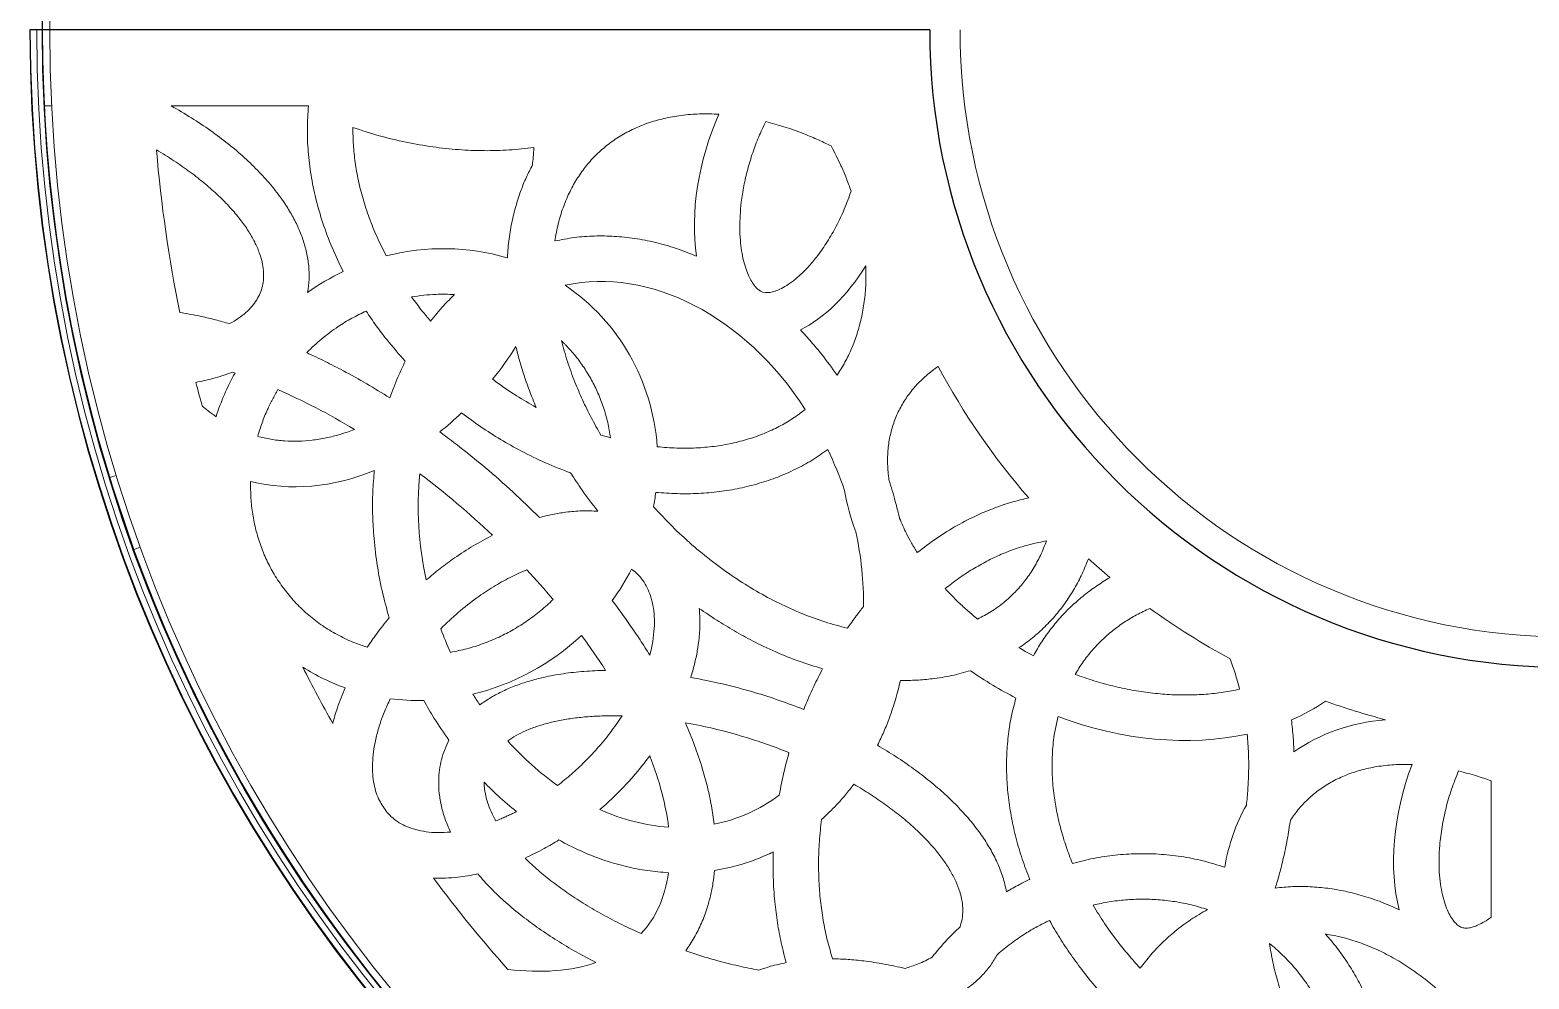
# Model space of a CAD drawing. Header units: millimetres. Extents: x -2045 to 3895, y -2116 to 2084.
# Drawn here: x -924 to 64, y -444 to 182 of the extents above; entities that cross this region are included whole.
import ezdxf

# ---------------------------------------------------------------- set-up
doc = ezdxf.new("R2010")
doc.units = ezdxf.units.MM

msp = doc.modelspace()

# ---------------------------------------------------------------- linework, layer by layer
at = {"color": 7, "linetype": 'Continuous'}
msp.add_line((-331.29, 181.81), (-924.29, 181.81), dxfattribs=at)
at = {"color": 7, "linetype": 'Continuous', "lineweight": 15}
for p, q in [((-915.04, 131.81), (-910.04, 131.81)), ((-740.72, 131.81), (-831.14, 131.81)), ((-867.26, -111.65), (-871.81, -113.18)), ((-871.81, -113.18), (-855.92, -160.59)), ((-855.92, -160.59), (-851.39, -159.07)), ((38.71, -402.84), (38.71, -312.97))]:
    msp.add_line(p, q, dxfattribs=at)
for centre, radius, start, end in [((88.71, 181.81), 1000, 90, 180), ((88.71, 181.81), 1013, 180, 270), ((88.71, 181.81), 1008.5, 180, 270), ((88.71, 181.81), 1005, 180, 270), ((88.71, 181.81), 1000, 180, 270), ((88.71, 181.81), 400, 180, 270), ((88.71, 181.81), 933, 184.85627, 191.50532), ((-438.53, 25.76), 16.94, 260.45301, 282.16893), ((88.71, 181.81), 470, 208.14158, 221.00209), ((88.71, 181.81), 933, 194.41033, 195.39373), ((88.71, 181.81), 470, 227.84941, 230.14934), ((88.71, 181.81), 470, 234.19122, 241.80057), ((88.71, 181.81), 933, 206.7475, 209.3238), ((88.71, 181.81), 470, 250.21352, 255.24963), ((88.71, 181.81), 933, 212.97399, 213.55041), ((88.71, 181.81), 933, 216.79414, 221.56258)]:
    msp.add_arc(centre, radius, start, end, dxfattribs=at)
at = {"color": 7, "linetype": 'Continuous'}
for centre, radius, start, end in [((89.51, 181.02), 1005.79, 162.89744, 179.95518), ((88.71, 181.81), 1013, 180, 270), ((89.51, 182.61), 1013.79, 180.04482, 269.95518), ((89.51, 182.61), 1005.79, 180.04482, 250.04886), ((88.71, 181.81), 420, 180, 270)]:
    msp.add_arc(centre, radius, start, end, dxfattribs=at)
at = {"color": 7, "linetype": 'Continuous', "lineweight": 15}
for centre, major_axis, ratio, start_param, end_param in [((-415.58, 88.07), (-35.06, -107.53), 0.572575, 4.53981, 5.426585), ((-659.7, -111.16), (110.2, 106.16), 0.947335, 0.49104, 1.032036), ((-659.7, -111.16), (110.2, 106.16), 0.947335, 1.231865, 1.409934), ((-521.7, -163.81), (64.81, -173.02), 0.761179, 1.853155, 3.031218), ((-415.58, 88.07), (-35.06, -107.53), 0.572575, 0.504408, 1.155714), ((-659.7, -111.16), (110.2, 106.16), 0.947335, 5.612984, 6.482634), ((-723.62, 83.04), (-63.56, -196.43), 0.757149, 1.104041, 1.236561), ((-659.7, -111.16), (110.2, 106.16), 0.947335, 1.881641, 2.08901), ((-723.84, -234.98), (-203.61, 177.33), 0.489962, 5.415227, 5.423344), ((-723.84, -234.98), (-203.61, 177.33), 0.489962, 5.055158, 5.283603), ((-723.62, 83.04), (-63.56, -196.43), 0.757149, 0.847749, 0.948765), ((-521.7, -163.81), (64.81, -173.02), 0.761179, 1.529384, 1.687555), ((-723.62, 83.04), (-63.56, -196.43), 0.757149, 0.05542, 0.567013), ((-521.7, -163.81), (64.81, -173.02), 0.761179, 4.134086, 4.5278), ((-723.84, -234.98), (-203.61, 177.33), 0.489962, 4.624465, 4.857939), ((-659.7, -111.16), (110.2, 106.16), 0.947335, 5.346587, 5.410739), ((-206.68, -137.88), (-173.05, 79.56), 0.724711, 0.456114, 0.638976), ((-521.7, -163.81), (64.81, -173.02), 0.761179, 1.100971, 1.376572), ((-723.84, -234.98), (-203.61, 177.33), 0.489962, 4.405249, 4.505019), ((-659.7, -111.16), (110.2, 106.16), 0.947335, 4.898085, 5.058108), ((-521.7, -163.81), (64.81, -173.02), 0.761179, 4.709998, 4.801107), ((-659.7, -111.16), (110.2, 106.16), 0.947335, 4.156784, 4.697451), ((-723.84, -234.98), (-203.61, 177.33), 0.489962, 4.174516, 4.287729), ((-659.7, -111.16), (110.2, 106.16), 0.947335, 3.368509, 3.581647), ((-206.68, -137.88), (-173.05, 79.56), 0.724711, 1.326907, 1.51171), ((-521.7, -163.81), (64.81, -173.02), 0.761179, 4.971672, 5.017844), ((-659.7, -111.16), (110.2, 106.16), 0.947335, 3.789924, 3.938964), ((-206.68, -137.88), (-173.05, 79.56), 0.724711, 2.566406, 2.736279), ((-206.68, -137.88), (-173.05, 79.56), 0.724711, 1.671137, 2.375155), ((47.18, -463.82), (148.8, -161.46), 0.694421, 2.649301, 3.053765), ((-521.7, -163.81), (64.81, -173.02), 0.761179, 5.185656, 5.443017), ((-723.84, -234.98), (-203.61, 177.33), 0.489962, 3.637569, 3.893168), ((45.25, -330.61), (-35.06, -107.53), 0.572575, 4.634179, 5.560096), ((-521.7, -163.81), (64.81, -173.02), 0.761179, 6.160952, 6.496563), ((-521.7, -163.81), (64.81, -173.02), 0.761179, 5.641329, 5.950808), ((47.18, -463.82), (148.8, -161.46), 0.694421, 3.362193, 3.631227), ((-723.84, -234.98), (-203.61, 177.33), 0.489962, 3.127961, 3.450953), ((-723.84, -234.98), (-203.61, 177.33), 0.489962, 2.517479, 2.867953)]:
    msp.add_ellipse(centre, major_axis=major_axis, ratio=ratio, start_param=start_param, end_param=end_param, dxfattribs=at)
for points, knots in [([(-831.14, 131.81), (-826.69, 129.22), (-817.9, 124.1), (-805.4, 115.72), (-793.72, 106.99), (-782.97, 97.89), (-773.21, 88.46), (-764.51, 78.74), (-757.46, 69.39), (-751.91, 60.53), (-747.64, 52.27), (-744.25, 43.81), (-741.81, 35.19), (-740.43, 26.43), (-740.1, 17.6), (-740.92, 11.8), (-741.33, 8.9)], [0, 0, 0, 0, 0.095753, 0.188967, 0.279307, 0.366522, 0.450491, 0.531182, 0.608745, 0.667694, 0.725116, 0.781308, 0.836596, 0.89129, 0.945698, 1, 1, 1, 1]), ([(-740.72, 131.81), (-741.06, 126.84), (-741.75, 116.79), (-741.09, 101.53), (-739.22, 86.11), (-735.99, 70.36), (-731.37, 54.38), (-725.41, 38.26), (-720.43, 27.85), (-717.91, 22.6)], [0, 0, 0, 0, 0.1323849, 0.2671876, 0.4045155, 0.5444052, 0.6936658, 0.8455919, 1, 1, 1, 1]), ([(-578.39, 42.81), (-577.72, 46.56), (-576.4, 53.93), (-573.18, 64.47), (-569.12, 74.27), (-564.2, 83.3), (-558.45, 91.53), (-551.92, 98.95), (-544.61, 105.54), (-536.42, 111.39), (-527.31, 116.43), (-517.27, 120.56), (-506.47, 123.68), (-494.95, 125.72), (-482.77, 126.73), (-474.46, 126.45), (-470.22, 126.31)], [0, 0, 0, 0, 0.075371, 0.147729, 0.217398, 0.284843, 0.35062, 0.415387, 0.479853, 0.544752, 0.613964, 0.685157, 0.758945, 0.835806, 0.916095, 1, 1, 1, 1]), ([(-439.34, 121.49), (-440.93, 118.14), (-444.15, 111.39), (-448.09, 100.84), (-451.36, 90.05), (-453.86, 79.18), (-455.47, 69.02), (-456.3, 59.74), (-456.52, 51.43), (-456.2, 43.63), (-455.36, 36.46), (-454.14, 29.99), (-452.89, 26.01), (-452.3, 24.13)], [0, 0, 0, 0, 0.110637, 0.223119, 0.335845, 0.447321, 0.555901, 0.642666, 0.725531, 0.803928, 0.875577, 0.941042, 1, 1, 1, 1]), ([(-439.34, 121.49), (-435.33, 120.4), (-427.2, 118.21), (-416.03, 114.2), (-405.65, 109.93), (-399.39, 106.92), (-396.22, 105.4)], [0, 0, 0, 0, 0.269978, 0.548036, 0.771843, 1, 1, 1, 1]), ([(-711.46, 117.58), (-711.42, 113.78), (-711.33, 106.06), (-710.05, 94.38), (-707.94, 82.51), (-704.85, 70.31), (-700.75, 57.87), (-695.68, 45.25), (-691.56, 37.06), (-689.49, 32.92)], [0, 0, 0, 0, 0.12913, 0.261929, 0.398394, 0.53844, 0.688853, 0.842802, 1, 1, 1, 1]), ([(-592.19, 104.41), (-597.61, 103.78), (-608.52, 102.51), (-625.12, 102.12), (-641.91, 102.79), (-659.07, 104.64), (-676.52, 107.71), (-694.15, 111.93), (-705.68, 115.69), (-711.46, 117.58)], [0, 0, 0, 0, 0.1351171, 0.2720956, 0.4108265, 0.5511491, 0.6996363, 0.8493613, 1, 1, 1, 1]), ([(-840.94, 102.83), (-837.06, 100.47), (-829.46, 95.84), (-818.76, 88.35), (-808.95, 80.68), (-800.13, 72.87), (-792.41, 65.05), (-785.84, 57.32), (-780.43, 49.75), (-776.18, 42.39), (-773.15, 35.51), (-771.25, 29.18), (-770.32, 23.44), (-770.23, 18.06), (-770.96, 13.02), (-772.47, 8.28), (-774.8, 3.79), (-777.96, -0.5), (-782.02, -4.56), (-786.99, -8.41), (-790.8, -10.56), (-792.79, -11.69)], [0, 0, 0, 0, 0.088479, 0.173495, 0.254544, 0.331181, 0.403009, 0.468571, 0.528973, 0.584117, 0.634051, 0.675166, 0.712628, 0.747125, 0.779646, 0.811406, 0.843734, 0.877882, 0.914865, 0.955416, 1, 1, 1, 1]), ([(-592.19, 104.41), (-592.32, 102.26), (-592.55, 98.41), (-592.93, 94.57), (-593.1, 92.87)], [0, 0, 0, 0, 0.558599, 1, 1, 1, 1]), ([(-383.08, 75.65), (-384.1, 78.46), (-386.16, 84.11), (-390.42, 94.09), (-394.01, 101.1), (-396.22, 105.4)], [0, 0, 0, 0, 0.274935, 0.553945, 1, 1, 1, 1]), ([(-609.66, 31.83), (-609.34, 35.94), (-608.71, 44.1), (-606.61, 56.08), (-603.9, 66.84), (-600.68, 76.39), (-597.24, 84.84), (-594.47, 90.2), (-593.1, 92.87)], [0, 0, 0, 0, 0.194223, 0.384604, 0.57143, 0.715974, 0.858755, 1, 1, 1, 1]), ([(-434.96, 9.2), (-433.73, 9.59), (-430.9, 10.47), (-426.47, 12.8), (-421.45, 16.18), (-416.06, 20.75), (-410.5, 26.43), (-404.56, 33.64), (-398.52, 42.4), (-392.65, 52.69), (-387.35, 63.83), (-384.51, 71.69), (-383.08, 75.65)], [0, 0, 0, 0, 0.0446391, 0.1020013, 0.1718189, 0.2532347, 0.345113, 0.4461052, 0.5748867, 0.7118236, 0.8544179, 1, 1, 1, 1]), ([(-578.39, 42.81), (-574.09, 43.63), (-565.48, 45.29), (-552.31, 46.22), (-539.06, 46.03), (-525.58, 44.62), (-511.99, 41.95), (-498.32, 38.09), (-489.5, 34.57), (-485.07, 32.8)], [0, 0, 0, 0, 0.1376446, 0.275773, 0.4144961, 0.5540762, 0.7013692, 0.8499687, 1, 1, 1, 1]), ([(-609.94, 31.69), (-609.89, 31.72), (-609.8, 31.76), (-609.71, 31.81), (-609.66, 31.83)], [0, 0, 0, 0, 0.560095, 1, 1, 1, 1]), ([(-452.3, 24.13), (-451.73, 22.61), (-450.68, 19.82), (-448.68, 16.03), (-446.62, 13.04), (-444.59, 10.94), (-442.89, 9.67), (-441.81, 9.24), (-441.34, 9.05)], [0, 0, 0, 0, 0.253391, 0.466281, 0.670356, 0.818499, 0.921844, 1, 1, 1, 1]), ([(-392.33, -45.6), (-390.55, -42.8), (-386.97, -37.17), (-382.61, -28.03), (-379, -18.4), (-376.19, -8.08), (-374.25, 2.89), (-373.19, 14.48), (-373.31, 22.34), (-373.38, 26.33)], [0, 0, 0, 0, 0.131516, 0.264791, 0.400493, 0.539252, 0.688416, 0.841894, 1, 1, 1, 1]), ([(-672.74, 5.87), (-670.1, 6.29), (-664.83, 7.11), (-655.36, 7.85), (-648.56, 7.64), (-644.41, 7.52)], [0, 0, 0, 0, 0.282237, 0.5627856, 1, 1, 1, 1]), ([(-672.74, 5.87), (-670.51, 2.84), (-666.51, -2.6), (-662.17, -7.77), (-660.26, -10.06)], [0, 0, 0, 0, 0.558341, 1, 1, 1, 1]), ([(-660.26, -10.06), (-657.47, -6.6), (-652.52, -0.45), (-646.88, 5.09), (-644.41, 7.52)], [0, 0, 0, 0, 0.561462, 1, 1, 1, 1]), ([(-792.79, -11.69), (-795.88, -10.83), (-802, -9.12), (-812.9, -6.53), (-820.77, -5.13), (-825.54, -4.28)], [0, 0, 0, 0, 0.286378, 0.567786, 1, 1, 1, 1]), ([(-741.91, -30.78), (-738.66, -27.67), (-732.16, -21.46), (-722.05, -14.06), (-712.25, -8.01), (-705.92, -4.96), (-702.76, -3.44)], [0, 0, 0, 0, 0.280891, 0.561364, 0.7811, 1, 1, 1, 1]), ([(-702.76, -3.44), (-700.57, -6.66), (-696.16, -13.11), (-687.68, -24.25), (-681.01, -31.85), (-676.93, -36.5)], [0, 0, 0, 0, 0.278087, 0.557824, 1, 1, 1, 1]), ([(-416.52, -15.78), (-414.1, -18.39), (-409.25, -23.64), (-401.05, -33.49), (-395.65, -41), (-392.33, -45.6)], [0, 0, 0, 0, 0.277949, 0.557587, 1, 1, 1, 1]), ([(-590.71, -66.85), (-592.23, -63.14), (-595.24, -55.77), (-598.82, -45.34), (-601.75, -35.71), (-603.24, -29.8), (-603.98, -26.86)], [0, 0, 0, 0, 0.2849, 0.566114, 0.784325, 1, 1, 1, 1]), ([(-574.06, -22.86), (-573.5, -23.4), (-572.5, -24.37), (-571.53, -25.37), (-571.1, -25.81)], [0, 0, 0, 0, 0.560027, 1, 1, 1, 1]), ([(-548.02, -85.08), (-550.18, -81.27), (-554.47, -73.71), (-560.14, -62.08), (-565.43, -49.74), (-570.22, -36.71), (-572.79, -27.43), (-574.06, -22.86)], [0, 0, 0, 0, 0.194152, 0.385354, 0.573162, 0.789552, 1, 1, 1, 1]), ([(-571.1, -25.81), (-568.95, -28.16), (-564.65, -32.86), (-559.02, -40.62), (-554.03, -48.83), (-549.71, -57.63), (-546.14, -66.98), (-543.31, -76.82), (-542.19, -83.56), (-541.63, -86.95)], [0, 0, 0, 0, 0.138428, 0.277031, 0.416075, 0.555689, 0.702761, 0.850823, 1, 1, 1, 1]), ([(-687.09, -60.58), (-692.16, -57.46), (-702.22, -51.27), (-716.52, -43.34), (-729.72, -36.5), (-737.87, -32.68), (-741.91, -30.78)], [0, 0, 0, 0, 0.286027, 0.5676755, 0.7855113, 1, 1, 1, 1]), ([(-687.09, -60.58), (-685.41, -55.97), (-682.43, -47.77), (-678.6, -39.93), (-676.93, -36.5)], [0, 0, 0, 0, 0.5623981, 1, 1, 1, 1]), ([(-790.88, -43.67), (-793.01, -44.44), (-797.33, -46), (-805.33, -48.34), (-811.27, -49.6), (-814.93, -50.38)], [0, 0, 0, 0, 0.272335, 0.550472, 1, 1, 1, 1]), ([(-619.41, -48.32), (-616.82, -50.22), (-611.64, -53.99), (-602.14, -60.29), (-595.04, -64.36), (-590.71, -66.85)], [0, 0, 0, 0, 0.281581, 0.562115, 1, 1, 1, 1]), ([(-358.17, -114.61), (-358.55, -111.16), (-359.3, -104.42), (-358.92, -94.46), (-357.45, -85), (-354.83, -76.06), (-351.14, -67.67), (-346.39, -59.83), (-340.58, -52.55), (-333.72, -45.74), (-328.43, -41.85), (-325.73, -39.86)], [0, 0, 0, 0, 0.120843, 0.235779, 0.346096, 0.453373, 0.559461, 0.664344, 0.771736, 0.883175, 1, 1, 1, 1]), ([(-774.22, -85.96), (-773.3, -82.98), (-771.46, -76.99), (-768.1, -68.92), (-764.57, -61.62), (-762.08, -57.33), (-760.84, -55.18)], [0, 0, 0, 0, 0.278072, 0.5578, 0.778559, 1, 1, 1, 1]), ([(-801.66, -73.05), (-803.41, -71.79), (-806.57, -69.52), (-809.51, -66.98), (-810.82, -65.85)], [0, 0, 0, 0, 0.555904, 1, 1, 1, 1]), ([(-510.86, -92.81), (-506.58, -93.17), (-498.14, -93.88), (-485.61, -93.75), (-473.48, -92.73), (-461.82, -90.75), (-450.76, -87.88), (-440.35, -84.18), (-430.64, -79.67), (-421.54, -74.44), (-416.02, -70.29), (-413.28, -68.23)], [0, 0, 0, 0, 0.124806, 0.24616, 0.364011, 0.478431, 0.589533, 0.695678, 0.799177, 0.900453, 1, 1, 1, 1]), ([(-639.79, -70.52), (-635.62, -73.61), (-627.28, -79.77), (-614.2, -88.1), (-599.98, -96.11), (-584.62, -103.62), (-573.47, -107.91), (-567.93, -110.05)], [0, 0, 0, 0, 0.189157, 0.37755, 0.564831, 0.783667, 1, 1, 1, 1]), ([(-710.45, -81.42), (-713.56, -82.55), (-719.68, -84.77), (-729.01, -87.1), (-738.2, -88.63), (-747.37, -89.31), (-756.47, -89.11), (-765.5, -88.09), (-771.33, -86.67), (-774.22, -85.96)], [0, 0, 0, 0, 0.15261, 0.300161, 0.443062, 0.58186, 0.723644, 0.862662, 1, 1, 1, 1]), ([(-588.52, -139.38), (-594.31, -133.74), (-605.9, -122.45), (-622.87, -107.61), (-638.95, -94.43), (-649.1, -86.81), (-654.17, -83.01)], [0, 0, 0, 0, 0.279834, 0.560475, 0.780703, 1, 1, 1, 1]), ([(-548.02, -85.08), (-546.83, -85.45), (-544.71, -86.09), (-542.57, -86.69), (-541.63, -86.95)], [0, 0, 0, 0, 0.561225, 1, 1, 1, 1]), ([(-511.82, -122.86), (-507.09, -123.22), (-497.71, -123.92), (-483.71, -123.71), (-470, -122.54), (-456.64, -120.33), (-443.78, -117.13), (-431.47, -112.95), (-419.81, -107.83), (-408.71, -101.83), (-401.86, -97.05), (-398.45, -94.67)], [0, 0, 0, 0, 0.119012, 0.236067, 0.351184, 0.464424, 0.575892, 0.683789, 0.790293, 0.895617, 1, 1, 1, 1]), ([(-687.56, -205.56), (-689.21, -199.58), (-692.49, -187.65), (-695.82, -169.44), (-697.79, -152.47), (-698.56, -136.83), (-698.49, -122.6), (-697.73, -113.18), (-697.35, -108.5)], [0, 0, 0, 0, 0.189396, 0.377944, 0.565244, 0.711333, 0.85629, 1, 1, 1, 1]), ([(-701.95, -224.94), (-705.59, -223.69), (-712.85, -221.21), (-723.14, -216.09), (-732.81, -210.04), (-741.76, -203.02), (-749.91, -195.1), (-757.17, -186.37), (-763.32, -177.16), (-768.38, -167.63), (-772.41, -157.89), (-775.51, -147.75), (-777.65, -137.29), (-778.88, -126.58), (-778.86, -119.37), (-778.85, -115.75)], [0, 0, 0, 0, 0.080326, 0.160086, 0.239416, 0.318448, 0.397352, 0.476281, 0.555406, 0.628245, 0.701483, 0.775214, 0.849512, 0.924429, 1, 1, 1, 1]), ([(-550.08, -135.28), (-553.59, -130.68), (-559.83, -122.47), (-565.46, -113.83), (-567.93, -110.05)], [0, 0, 0, 0, 0.56147, 1, 1, 1, 1]), ([(-358.17, -114.61), (-356.7, -119.32), (-354.07, -127.72), (-352.06, -136.28), (-351.18, -140.05)], [0, 0, 0, 0, 0.560517, 1, 1, 1, 1]), ([(-339.49, -162.56), (-335.24, -159.3), (-326.81, -152.85), (-313.37, -144.57), (-300.56, -138), (-288.5, -133), (-277.34, -129.22), (-269.76, -127.43), (-265.99, -126.55)], [0, 0, 0, 0, 0.19452, 0.385345, 0.572488, 0.71704, 0.859495, 1, 1, 1, 1]), ([(-550.08, -135.28), (-553.56, -135.15), (-560.62, -134.87), (-570.57, -135.77), (-579.93, -137.26), (-585.64, -138.67), (-588.52, -139.38)], [0, 0, 0, 0, 0.268647, 0.545974, 0.770209, 1, 1, 1, 1]), ([(-385.53, -212.35), (-390.51, -211.05), (-400.66, -208.4), (-415.68, -202.83), (-430.76, -196.05), (-445.72, -188), (-460.36, -178.82), (-474.55, -168.6), (-488.16, -157.43), (-501.23, -145.39), (-509.33, -136.71), (-513.39, -132.35)], [0, 0, 0, 0, 0.100885, 0.205523, 0.313593, 0.424692, 0.538371, 0.652049, 0.767232, 0.883396, 1, 1, 1, 1]), ([(-339.49, -162.56), (-340.78, -160.47), (-343.32, -156.34), (-347.34, -148.89), (-349.74, -143.37), (-351.18, -140.05)], [0, 0, 0, 0, 0.289833, 0.572161, 1, 1, 1, 1]), ([(-619.42, -151.17), (-623.69, -153.41), (-632.31, -157.94), (-643.75, -165.4), (-654.05, -172.94), (-660.05, -178.01), (-663.06, -180.55)], [0, 0, 0, 0, 0.274132, 0.553622, 0.776014, 1, 1, 1, 1]), ([(-321.15, -186.3), (-318.17, -183.99), (-312.29, -179.43), (-303.04, -173.4), (-293.69, -168.11), (-284.09, -163.55), (-274.29, -159.78), (-264.34, -156.77), (-257.64, -155.5), (-254.34, -154.87)], [0, 0, 0, 0, 0.151438, 0.299164, 0.443096, 0.58321, 0.725999, 0.864833, 1, 1, 1, 1]), ([(-254.34, -154.87), (-255.6, -158.1), (-258.08, -164.45), (-262.95, -173.32), (-268.55, -181.43), (-275.03, -188.88), (-282.4, -195.59), (-290.65, -201.59), (-296.69, -204.76), (-299.74, -206.36)], [0, 0, 0, 0, 0.147481, 0.290295, 0.42963, 0.566782, 0.709711, 0.853561, 1, 1, 1, 1]), ([(-226.7, -166.64), (-228.04, -169.99), (-230.7, -176.67), (-235.71, -186.16), (-241.41, -195.12), (-247.94, -203.61), (-255.31, -211.55), (-263.48, -218.92), (-269.46, -223.14), (-272.46, -225.25)], [0, 0, 0, 0, 0.143414, 0.285045, 0.425257, 0.564453, 0.709634, 0.854651, 1, 1, 1, 1]), ([(-596.9, -173.86), (-600.59, -175.5), (-608.13, -178.84), (-619.07, -185.08), (-630.51, -192.71), (-642.21, -201.82), (-649.76, -209.08), (-653.56, -212.73)], [0, 0, 0, 0, 0.175237, 0.35765, 0.545575, 0.771696, 1, 1, 1, 1]), ([(-515.76, -230.15), (-515.05, -227.13), (-513.68, -221.31), (-512.74, -212.74), (-512.68, -204.83), (-513.5, -197.64), (-515.08, -191.28), (-517.34, -185.72), (-520.2, -180.94), (-523.62, -176.76), (-526.36, -174.53), (-527.73, -173.41)], [0, 0, 0, 0, 0.151189, 0.29113, 0.419524, 0.536489, 0.642837, 0.7385, 0.827819, 0.913796, 1, 1, 1, 1]), ([(-299.74, -206.36), (-301.89, -204.58), (-306.15, -201.04), (-313.38, -194.43), (-318.21, -189.37), (-321.15, -186.3)], [0, 0, 0, 0, 0.285178, 0.566572, 1, 1, 1, 1]), ([(-212.46, -179.01), (-215.4, -180.8), (-221.27, -184.36), (-229.52, -190.5), (-237.27, -197.17), (-244.57, -204.53), (-251.35, -212.57), (-257.62, -221.25), (-261.19, -227.43), (-262.97, -230.53)], [0, 0, 0, 0, 0.14135, 0.281818, 0.421655, 0.561119, 0.707114, 0.853306, 1, 1, 1, 1]), ([(-579.47, -193.49), (-582.14, -195.97), (-587.47, -200.92), (-596.22, -207.47), (-605.41, -213.3), (-615.19, -218.39), (-625.47, -222.65), (-636.18, -226.09), (-643.5, -227.55), (-647.14, -228.28)], [0, 0, 0, 0, 0.141444, 0.282687, 0.423592, 0.563951, 0.710278, 0.855654, 1, 1, 1, 1]), ([(-515.76, -230.15), (-517.9, -226.76), (-522.19, -219.93), (-530.35, -207.87), (-536.64, -199.38), (-540.51, -194.16)], [0, 0, 0, 0, 0.274923, 0.553937, 1, 1, 1, 1]), ([(-687.56, -205.56), (-690.42, -209.08), (-695.48, -215.34), (-699.98, -222.02), (-701.95, -224.94)], [0, 0, 0, 0, 0.562896, 1, 1, 1, 1]), ([(-488.79, -244.81), (-487.93, -241.91), (-486.21, -236.17), (-484.38, -227.47), (-483.12, -218.41), (-482.54, -209.01), (-482.96, -202.5), (-483.17, -199.3)], [0, 0, 0, 0, 0.19703, 0.389242, 0.576629, 0.791402, 1, 1, 1, 1]), ([(-401.84, -239.1), (-407.04, -237.52), (-417.54, -234.31), (-432.97, -228.07), (-447.17, -221.32), (-460.1, -214.24), (-471.81, -207.13), (-479.37, -201.92), (-483.17, -199.3)], [0, 0, 0, 0, 0.179056, 0.361973, 0.548464, 0.697273, 0.847862, 1, 1, 1, 1]), ([(-385.53, -212.35), (-383.61, -209.64), (-380.2, -204.83), (-376.54, -200.19), (-374.94, -198.16)], [0, 0, 0, 0, 0.561599, 1, 1, 1, 1]), ([(-186.28, -199.34), (-189.2, -200.71), (-194.99, -203.42), (-203.14, -208.36), (-210.73, -213.86), (-217.83, -220.06), (-224.38, -226.97), (-230.39, -234.55), (-233.77, -240.05), (-235.46, -242.8)], [0, 0, 0, 0, 0.145009, 0.287272, 0.427384, 0.56599, 0.710377, 0.854763, 1, 1, 1, 1]), ([(-262.97, -230.53), (-264.76, -229.57), (-267.95, -227.87), (-271.08, -226.05), (-272.46, -225.25)], [0, 0, 0, 0, 0.5605709, 1, 1, 1, 1]), ([(-133.38, -232.4), (-132.05, -236.07), (-129.64, -242.7), (-127.84, -249.52), (-127.04, -252.55)], [0, 0, 0, 0, 0.554362, 1, 1, 1, 1]), ([(-627.82, -262.89), (-625.4, -261.22), (-620.53, -257.85), (-612.54, -253.69), (-604.07, -250.09), (-595.1, -247.09), (-584.66, -244.37), (-572.63, -242.17), (-558.99, -240.62), (-549.66, -240.3), (-544.91, -240.15)], [0, 0, 0, 0, 0.100781, 0.203535, 0.308774, 0.416941, 0.528363, 0.67949, 0.836728, 1, 1, 1, 1]), ([(-488.79, -244.81), (-481.77, -246.16), (-467.63, -248.87), (-448.19, -254.14), (-430.37, -259.8), (-419.67, -263.88), (-414.33, -265.93)], [0, 0, 0, 0, 0.2765012, 0.5570536, 0.7786865, 1, 1, 1, 1]), ([(-414.33, -265.93), (-412.18, -260.82), (-408.36, -251.72), (-403.83, -242.95), (-401.84, -239.1)], [0, 0, 0, 0, 0.561049, 1, 1, 1, 1]), ([(-350.56, -246.82), (-351.59, -250.98), (-353.65, -259.27), (-357.44, -270.52), (-361.42, -280.61), (-364.26, -286.57), (-365.68, -289.53)], [0, 0, 0, 0, 0.283488, 0.564212, 0.782901, 1, 1, 1, 1]), ([(-304.42, -240.36), (-308.52, -241.52), (-316.79, -243.84), (-328.73, -245.72), (-340.02, -246.74), (-347.03, -246.79), (-350.56, -246.82)], [0, 0, 0, 0, 0.272907, 0.550997, 0.773581, 1, 1, 1, 1]), ([(-127.04, -252.55), (-130.63, -253.29), (-137.96, -254.78), (-149.34, -256.01), (-161.15, -256.52), (-173.33, -256.22), (-185.71, -255.11), (-198.19, -253.21), (-210.67, -250.53), (-223.16, -247.13), (-231.35, -244.25), (-235.46, -242.8)], [0, 0, 0, 0, 0.099746, 0.203371, 0.310563, 0.421049, 0.534451, 0.648266, 0.764102, 0.881491, 1, 1, 1, 1]), ([(-716.56, -251.68), (-718.37, -256.03), (-721.56, -263.68), (-723.78, -271.66), (-724.74, -275.12)], [0, 0, 0, 0, 0.567511, 1, 1, 1, 1]), ([(-686.81, -258.83), (-688.21, -261.85), (-690.95, -267.75), (-694.12, -276.71), (-696.48, -285.37), (-697.97, -293.64), (-698.63, -301.38), (-698.51, -308.52), (-697.67, -314.97), (-696.24, -320.8), (-694.72, -324.3), (-694, -325.98)], [0, 0, 0, 0, 0.143392, 0.279903, 0.408774, 0.529424, 0.641395, 0.742831, 0.835909, 0.921297, 1, 1, 1, 1]), ([(-648.15, -286.17), (-651.45, -281.43), (-657.34, -272.95), (-662.47, -263.98), (-664.73, -260.03)], [0, 0, 0, 0, 0.558639, 1, 1, 1, 1]), ([(-274.46, -258.37), (-275.56, -262.51), (-277.77, -270.86), (-279.73, -283.77), (-280.72, -296.98), (-280.65, -310.43), (-279.55, -323.98), (-277.46, -337.55), (-274.39, -351.07), (-270.43, -364.59), (-267.05, -373.42), (-265.35, -377.86)], [0, 0, 0, 0, 0.105319, 0.212077, 0.320438, 0.430529, 0.542437, 0.654161, 0.767688, 0.882989, 1, 1, 1, 1]), ([(-609.39, -286.58), (-607.6, -285.39), (-603.86, -282.91), (-597.51, -279.83), (-590.37, -277.06), (-582.45, -274.72), (-573.86, -272.83), (-564.66, -271.42), (-554.92, -270.5), (-544.66, -270.04), (-537.65, -270.15), (-534.08, -270.21)], [0, 0, 0, 0, 0.082198, 0.172033, 0.2697, 0.375188, 0.488327, 0.606609, 0.731621, 0.862916, 1, 1, 1, 1]), ([(-576.54, -316.01), (-573.47, -313.56), (-567.33, -308.63), (-558.7, -300.53), (-550.11, -291.46), (-541.75, -281.43), (-536.61, -273.92), (-534.08, -270.21)], [0, 0, 0, 0, 0.187818, 0.376698, 0.565212, 0.784986, 1, 1, 1, 1]), ([(-492.29, -274.66), (-485.87, -275.92), (-472.92, -278.47), (-455.1, -283.39), (-438.75, -288.66), (-428.94, -292.45), (-424.05, -294.35)], [0, 0, 0, 0, 0.275826, 0.556616, 0.778594, 1, 1, 1, 1]), ([(-473.44, -341.56), (-473.97, -337.48), (-475.05, -329.23), (-477.72, -316.87), (-481.35, -303.6), (-486.11, -289.43), (-490.21, -279.63), (-492.29, -274.66)], [0, 0, 0, 0, 0.176756, 0.357757, 0.54333, 0.768231, 1, 1, 1, 1]), ([(-246.71, -270.62), (-247.62, -274.7), (-249.48, -282.98), (-250.66, -295.88), (-250.71, -309.24), (-249.57, -321.98), (-247.56, -333.95), (-244.91, -345.08), (-241.53, -356.28), (-238.68, -363.64), (-237.23, -367.35)], [0, 0, 0, 0, 0.126617, 0.257286, 0.392344, 0.53196, 0.644896, 0.760611, 0.879027, 1, 1, 1, 1]), ([(-92.84, -272.85), (-92.42, -276.76), (-91.65, -283.77), (-91.34, -290.81), (-91.21, -293.92)], [0, 0, 0, 0, 0.557781, 1, 1, 1, 1]), ([(-647.18, -346.76), (-648.38, -344), (-650.75, -338.52), (-653.22, -329.94), (-654.72, -321.25), (-655.06, -313.11), (-654.47, -305.64), (-653.14, -298.91), (-651.11, -292.35), (-649.14, -288.23), (-648.15, -286.17)], [0, 0, 0, 0, 0.143744, 0.285122, 0.424951, 0.56397, 0.673021, 0.78201, 0.890978, 1, 1, 1, 1]), ([(-122.01, -282.17), (-121.68, -286.44), (-121.02, -295.06), (-121.01, -307.17), (-121.5, -318.48), (-122.19, -325.4), (-122.54, -328.88)], [0, 0, 0, 0, 0.2746, 0.553727, 0.775824, 1, 1, 1, 1]), ([(-430.48, -322.46), (-429.47, -317.18), (-427.68, -307.72), (-425.16, -298.44), (-424.05, -294.35)], [0, 0, 0, 0, 0.559271, 1, 1, 1, 1]), ([(-365.68, -289.53), (-361.58, -292.01), (-353.5, -296.89), (-341.99, -304.83), (-331.22, -313.06), (-321.26, -321.61), (-312.18, -330.45), (-304.18, -339.38), (-297.28, -348.39), (-291.44, -357.43), (-286.65, -366.72), (-282.86, -376.22), (-281.38, -382.78), (-280.64, -386.04)], [0, 0, 0, 0, 0.10851, 0.214204, 0.316756, 0.415941, 0.51165, 0.603856, 0.687718, 0.76884, 0.847581, 0.924445, 1, 1, 1, 1]), ([(-548.64, -331.93), (-545.26, -328.89), (-538.49, -322.82), (-529.78, -313.66), (-522.17, -304.86), (-517.89, -299.22), (-515.76, -296.42)], [0, 0, 0, 0, 0.281194, 0.562172, 0.781902, 1, 1, 1, 1]), ([(-93.57, -338.96), (-91.72, -336.33), (-88.04, -331.12), (-81.38, -324.26), (-73.98, -318.23), (-65.74, -313.1), (-56.72, -308.9), (-46.93, -305.65), (-36.41, -303.4), (-25.13, -302.11), (-17.38, -302.17), (-13.39, -302.2)], [0, 0, 0, 0, 0.104329, 0.206911, 0.309491, 0.413848, 0.52158, 0.632076, 0.748175, 0.870697, 1, 1, 1, 1]), ([(-603.58, -333.23), (-607.71, -329.82), (-615.12, -323.7), (-621.91, -316.91), (-624.91, -313.91)], [0, 0, 0, 0, 0.557565, 1, 1, 1, 1]), ([(-624.65, -318.49), (-624.74, -317.63), (-624.9, -316.1), (-624.91, -314.57), (-624.91, -313.91)], [0, 0, 0, 0, 0.568308, 1, 1, 1, 1]), ([(-381.31, -315.14), (-383.12, -317.49), (-386.72, -322.18), (-393.68, -330.09), (-399.2, -335.27), (-402.57, -338.42)], [0, 0, 0, 0, 0.281675, 0.561979, 1, 1, 1, 1]), ([(-381.31, -315.14), (-377.68, -317.32), (-370.56, -321.61), (-360.46, -328.52), (-351.11, -335.59), (-342.59, -342.8), (-334.97, -350.09), (-328.29, -357.38), (-322.59, -364.6), (-317.85, -371.79), (-314.11, -378.85), (-311.44, -385.72), (-309.85, -392.21), (-309.33, -398.26), (-309.71, -403.92), (-310.78, -407.41), (-311.29, -409.11)], [0, 0, 0, 0, 0.101613, 0.199647, 0.293601, 0.383017, 0.46749, 0.54667, 0.620291, 0.688173, 0.75308, 0.811792, 0.864747, 0.9128, 0.957284, 1, 1, 1, 1]), ([(17.21, -306.44), (15.63, -310.43), (12.45, -318.43), (8.89, -330.77), (6.27, -343.12), (4.82, -354.39), (4.31, -364.38), (4.47, -372.95), (5.24, -380.84), (6.52, -387.91), (8.24, -394.03), (10.24, -399.08), (12.37, -403.03), (14.46, -405.92), (16.36, -407.84), (18, -409.04), (19.04, -409.45), (19.49, -409.63)], [0, 0, 0, 0, 0.117708, 0.23565, 0.351653, 0.463456, 0.546969, 0.625569, 0.698265, 0.764128, 0.822282, 0.872076, 0.912923, 0.944877, 0.969444, 0.986743, 1, 1, 1, 1]), ([(17.21, -306.44), (21.22, -307.48), (28.48, -309.34), (35.55, -311.85), (38.71, -312.97)], [0, 0, 0, 0, 0.552072, 1, 1, 1, 1]), ([(-624.64, -318.62), (-624.64, -318.6), (-624.65, -318.56), (-624.65, -318.51), (-624.65, -318.49)], [0, 0, 0, 0, 0.560176, 1, 1, 1, 1]), ([(-617.24, -339.41), (-618.33, -337.37), (-620.43, -333.47), (-622.57, -327.89), (-623.97, -322.98), (-624.42, -320.04), (-624.64, -318.62)], [0, 0, 0, 0, 0.312238, 0.598441, 0.806156, 1, 1, 1, 1]), ([(-688.85, -333.83), (-687.66, -335.07), (-685.25, -337.6), (-680.84, -340.69), (-675.79, -343.28), (-669.87, -345.31), (-663.06, -346.66), (-655.35, -347.26), (-649.98, -346.93), (-647.18, -346.76)], [0, 0, 0, 0, 0.113882, 0.230774, 0.354882, 0.489393, 0.644025, 0.814048, 1, 1, 1, 1]), ([(-617.24, -339.41), (-616.08, -338.91), (-613.91, -337.97), (-610.9, -336.64), (-608.22, -335.43), (-605.82, -334.32), (-604.28, -333.57), (-603.58, -333.23)], [0, 0, 0, 0, 0.254245, 0.471905, 0.657945, 0.843397, 1, 1, 1, 1]), ([(-395.26, -430.21), (-396.43, -426.32), (-398.81, -418.44), (-401.37, -406.2), (-403.25, -393.57), (-404.36, -380.37), (-404.66, -366.68), (-404.16, -352.57), (-403.1, -343.16), (-402.57, -338.42)], [0, 0, 0, 0, 0.131364, 0.265977, 0.403622, 0.544048, 0.693822, 0.845942, 1, 1, 1, 1]), ([(-93.57, -338.96), (-94.21, -343.17), (-95.49, -351.6), (-97.96, -363.24), (-100.63, -373.91), (-102.56, -380.37), (-103.53, -383.59)], [0, 0, 0, 0, 0.278858, 0.558799, 0.779274, 1, 1, 1, 1]), ([(-598, -363.86), (-593.77, -361.85), (-586.14, -358.22), (-578.92, -353.86), (-575.7, -351.92)], [0, 0, 0, 0, 0.555132, 1, 1, 1, 1]), ([(-503.44, -373.51), (-508.07, -373.14), (-517.37, -372.38), (-531.16, -369.64), (-543.81, -366.05), (-555.29, -361.81), (-565.66, -357.28), (-572.35, -353.71), (-575.7, -351.92)], [0, 0, 0, 0, 0.183131, 0.367658, 0.553764, 0.701293, 0.850013, 1, 1, 1, 1]), ([(-521.43, -413.65), (-525.72, -411.69), (-534.22, -407.81), (-546.48, -401.38), (-558.13, -394.63), (-569.24, -387.47), (-579.66, -379.93), (-589.34, -372.12), (-595.17, -366.56), (-598, -363.86)], [0, 0, 0, 0, 0.154119, 0.305093, 0.452028, 0.594065, 0.736738, 0.872301, 1, 1, 1, 1]), ([(-434.39, -359.77), (-437.84, -361.36), (-444.74, -364.52), (-454.79, -367.89), (-464.24, -370.39), (-470.12, -371.44), (-473.07, -371.97)], [0, 0, 0, 0, 0.2798631, 0.559677, 0.7797017, 1, 1, 1, 1]), ([(-425.85, -432.74), (-427, -428.43), (-429.31, -419.75), (-431.76, -406.39), (-433.6, -391.92), (-434.64, -376.34), (-434.47, -365.32), (-434.39, -359.77)], [0, 0, 0, 0, 0.1813486, 0.3653301, 0.551796, 0.7744861, 1, 1, 1, 1]), ([(-237.23, -367.35), (-232.58, -366.17), (-223.29, -363.81), (-209.06, -361.74), (-194.77, -360.79), (-180.25, -361.06), (-165.64, -362.63), (-151.02, -365.46), (-141.58, -368.44), (-136.86, -369.93)], [0, 0, 0, 0, 0.141225, 0.282063, 0.422497, 0.562516, 0.708766, 0.854579, 1, 1, 1, 1]), ([(-658.43, -377), (-655.76, -377.05), (-650.37, -377.15), (-642.8, -376.55), (-635.7, -375.6), (-631.37, -374.73), (-629.18, -374.29)], [0, 0, 0, 0, 0.2712991, 0.5492631, 0.772494, 1, 1, 1, 1]), ([(-551.28, -432.66), (-555.68, -430.36), (-564.38, -425.79), (-576.88, -418.3), (-588.73, -410.46), (-600.01, -402.14), (-610.59, -393.34), (-620.45, -384.12), (-626.31, -377.52), (-629.18, -374.29)], [0, 0, 0, 0, 0.152068, 0.30096, 0.4461443, 0.5871437, 0.729999, 0.8676395, 1, 1, 1, 1]), ([(-492.11, -425.07), (-490.15, -422.14), (-486.21, -416.28), (-481.56, -406.74), (-478.1, -397.49), (-475.69, -388.67), (-474.02, -380.39), (-473.39, -374.78), (-473.07, -371.97)], [0, 0, 0, 0, 0.185135, 0.370533, 0.556552, 0.703376, 0.8511, 1, 1, 1, 1]), ([(-280.64, -386.04), (-277.84, -384.41), (-272.83, -381.51), (-267.63, -378.98), (-265.35, -377.86)], [0, 0, 0, 0, 0.560225, 1, 1, 1, 1]), ([(-103.53, -383.59), (-99.72, -383.22), (-92.08, -382.46), (-80.51, -382.59), (-68.91, -383.62), (-57.14, -385.65), (-45.28, -388.71), (-33.35, -392.75), (-25.65, -396.21), (-21.78, -397.96)], [0, 0, 0, 0, 0.136372, 0.273578, 0.41187, 0.551415, 0.699154, 0.848641, 1, 1, 1, 1]), ([(-223.63, -394.82), (-220.08, -394.05), (-213.02, -392.53), (-202.26, -391.28), (-191.5, -390.81), (-180.62, -391.17), (-169.7, -392.43), (-158.78, -394.54), (-151.72, -396.69), (-148.19, -397.76)], [0, 0, 0, 0, 0.142123, 0.283573, 0.424323, 0.564363, 0.710308, 0.855506, 1, 1, 1, 1]), ([(-223.63, -394.82), (-221.14, -398.89), (-216.13, -407.09), (-208.22, -417.97), (-200.4, -427.77), (-195.25, -433.48), (-192.66, -436.35)], [0, 0, 0, 0, 0.275739, 0.555217, 0.776906, 1, 1, 1, 1]), ([(-286.65, -427.29), (-283.7, -424.83), (-277.79, -419.94), (-268.94, -413.95), (-260.47, -408.92), (-255.09, -406.25), (-252.4, -404.93)], [0, 0, 0, 0, 0.2806043, 0.5608388, 0.7806472, 1, 1, 1, 1]), ([(-252.4, -404.93), (-250.17, -408.79), (-245.7, -416.55), (-238.21, -427.78), (-229.65, -439.36), (-219.93, -451.2), (-212.5, -459), (-208.77, -462.91)], [0, 0, 0, 0, 0.183775, 0.36915, 0.555895, 0.777391, 1, 1, 1, 1]), ([(-192.66, -436.35), (-190.34, -433.4), (-185.72, -427.53), (-177.99, -419.46), (-169.25, -411.63), (-159.4, -404.2), (-151.92, -399.91), (-148.19, -397.76)], [0, 0, 0, 0, 0.189663, 0.377662, 0.564262, 0.782688, 1, 1, 1, 1]), ([(19.49, -409.63), (19.88, -409.73), (20.76, -409.97), (22.35, -410.04), (24.43, -409.85), (27.15, -409.18), (30.54, -407.87), (34.55, -405.77), (37.25, -403.87), (38.71, -402.84)], [0, 0, 0, 0, 0.057984, 0.12991, 0.226274, 0.355152, 0.529122, 0.74438, 1, 1, 1, 1]), ([(-329.74, -429.14), (-326.5, -425.21), (-320.71, -418.2), (-314.17, -411.89), (-311.29, -409.11)], [0, 0, 0, 0, 0.5598931, 1, 1, 1, 1]), ([(-70.49, -413.85), (-66.76, -414.53), (-59.2, -415.9), (-48.02, -419.35), (-36.88, -423.82), (-25.87, -429.4), (-15.07, -436.03), (-4.76, -443.51), (5.01, -451.75), (14.2, -460.64), (22.94, -470.3), (31.21, -480.63), (36.2, -487.97), (38.71, -491.67)], [0, 0, 0, 0, 0.082367, 0.166934, 0.253854, 0.343193, 0.434962, 0.529097, 0.619921, 0.71261, 0.806992, 0.902865, 1, 1, 1, 1]), ([(-70.49, -413.85), (-67.87, -416.92), (-62.61, -423.05), (-55.64, -432.98), (-49.39, -443.38), (-43.97, -454.25), (-39.4, -465.45), (-35.7, -476.92), (-32.88, -488.57), (-30.86, -500.43), (-30.25, -508.43), (-29.94, -512.43)], [0, 0, 0, 0, 0.111435, 0.222924, 0.334513, 0.446248, 0.558146, 0.668253, 0.778584, 0.889156, 1, 1, 1, 1]), ([(-107.39, -420.04), (-104.44, -422.56), (-98.56, -427.6), (-90.64, -436.13), (-83.48, -445.3), (-77.19, -455.12), (-71.82, -465.43), (-67.41, -476.15), (-63.98, -487.19), (-61.45, -498.55), (-60.6, -506.26), (-60.17, -510.13)], [0, 0, 0, 0, 0.1111729, 0.2223049, 0.3335137, 0.4449131, 0.5566102, 0.6667001, 0.7772527, 0.8883363, 1, 1, 1, 1]), ([(-73.15, -507.56), (-75.64, -503.54), (-80.57, -495.55), (-87.08, -483.21), (-92.82, -470.8), (-97.8, -458.19), (-101.93, -445.46), (-105.25, -432.71), (-106.68, -424.21), (-107.39, -420.04)], [0, 0, 0, 0, 0.149909, 0.297389, 0.441937, 0.583085, 0.726833, 0.865934, 1, 1, 1, 1]), ([(-443.87, -437.69), (-448.37, -436.8), (-457.45, -435.01), (-469.99, -431.84), (-481.58, -428.53), (-488.6, -426.22), (-492.11, -425.07)], [0, 0, 0, 0, 0.275988, 0.555942, 0.777642, 1, 1, 1, 1]), ([(-425.85, -432.74), (-429.29, -433.47), (-435.4, -434.78), (-441.3, -436.81), (-443.87, -437.69)], [0, 0, 0, 0, 0.564369, 1, 1, 1, 1]), ([(-347.49, -436.61), (-352.07, -435.58), (-361.1, -433.56), (-373.69, -431.68), (-385.03, -430.54), (-391.88, -430.32), (-395.26, -430.21)], [0, 0, 0, 0, 0.291874, 0.57445, 0.789993, 1, 1, 1, 1]), ([(-329.74, -429.14), (-331.2, -429.94), (-334.21, -431.59), (-340.1, -434.19), (-344.64, -435.67), (-347.49, -436.61)], [0, 0, 0, 0, 0.258568, 0.533781, 1, 1, 1, 1]), ([(-286.65, -427.29), (-288.07, -429.69), (-290.9, -434.5), (-295.95, -440.46), (-301.1, -445.52), (-304.59, -448.24), (-306.35, -449.61)], [0, 0, 0, 0, 0.278481, 0.55758, 0.777978, 1, 1, 1, 1])]:
    msp.add_open_spline(points, degree=3, knots=knots, dxfattribs=at)

doc.saveas('drawing.dxf')
